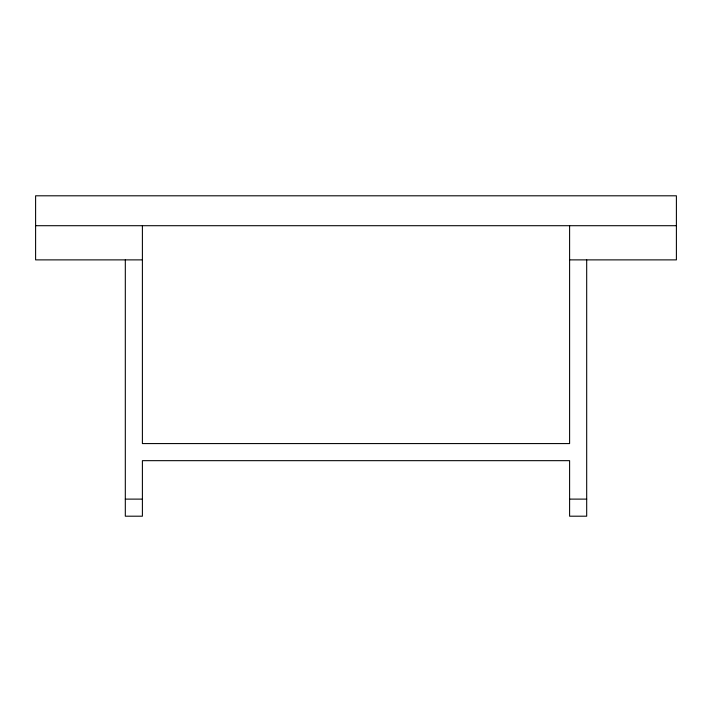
<?xml version="1.0" encoding="UTF-8"?>
<svg xmlns="http://www.w3.org/2000/svg" width="712" height="712" viewBox="0 0 712 712"><rect width="100%" height="100%" fill="white"/><g stroke="black" fill="none" stroke-linecap="round" stroke-linejoin="round"><path stroke-width="1.07" d="M35.6 225.704L676.4 225.704M142.4 259.88L35.6 259.88L35.6 195.8L676.4 195.8L676.4 259.88L569.6 259.88M125.312 499.112L142.4 499.112M569.6 499.112L586.688 499.112M586.688 259.88L586.688 516.2L569.6 516.2L569.6 460.664L142.4 460.664L142.4 516.2L125.312 516.2L125.312 259.88M569.6 225.704L569.6 443.576L142.4 443.576L142.4 225.704"/></g></svg>
